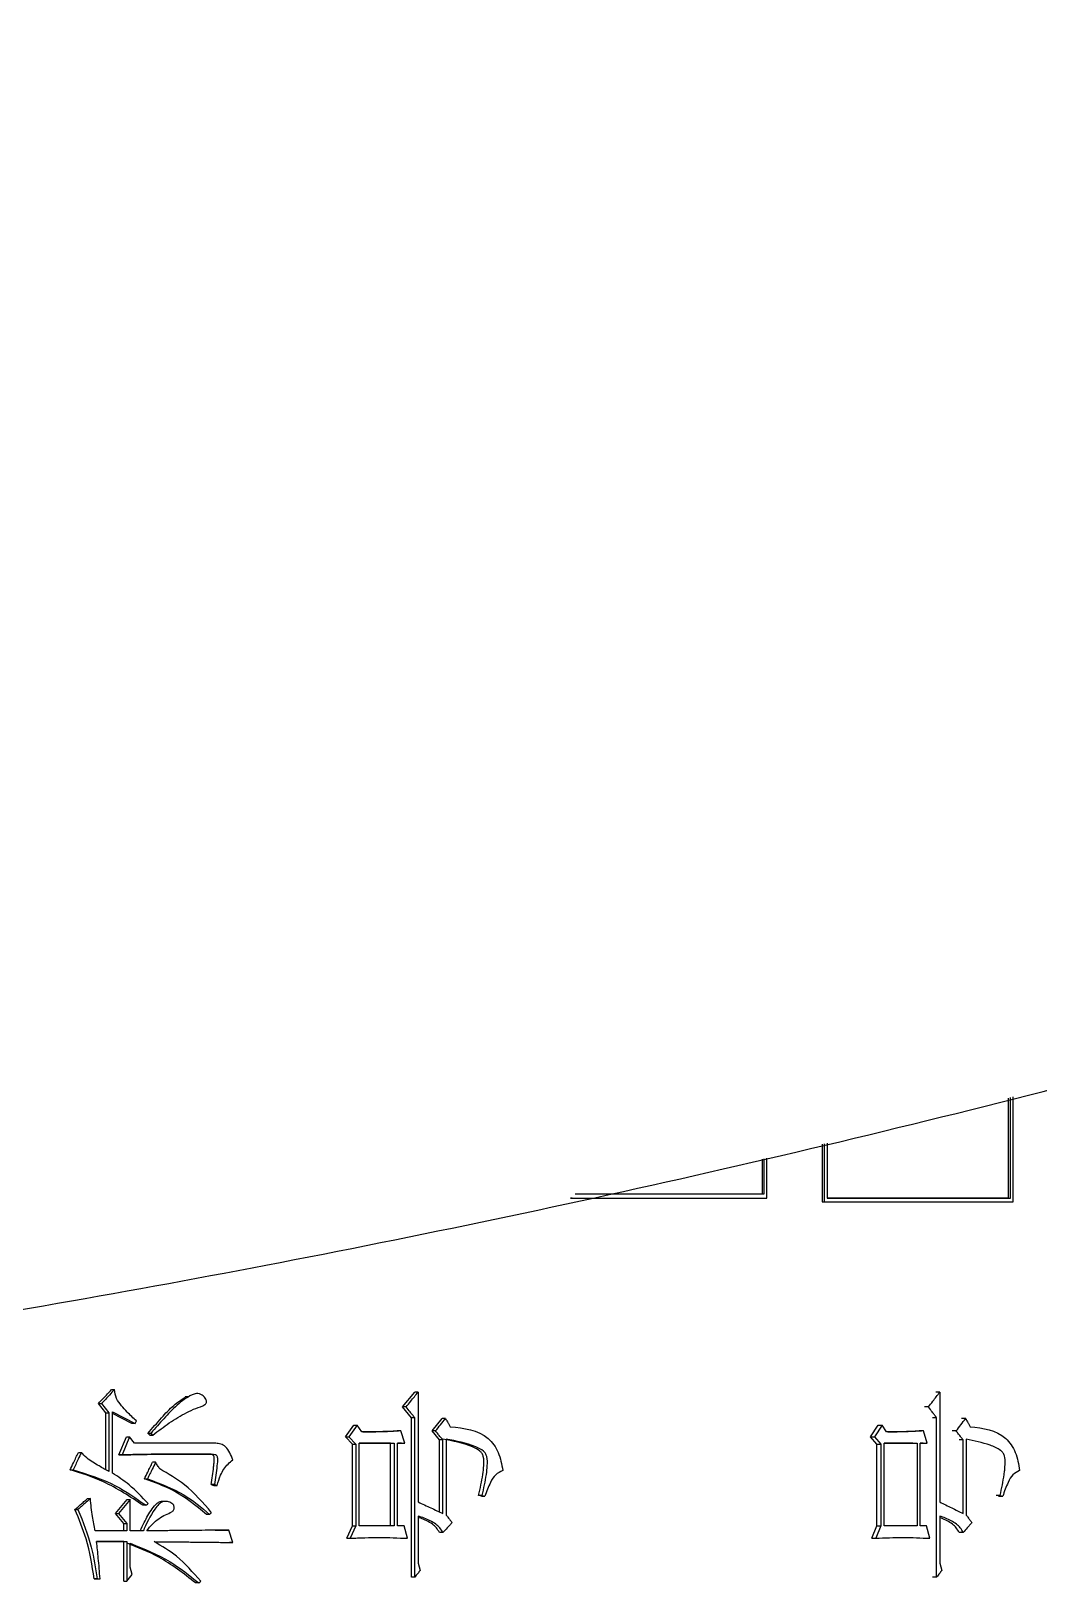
# Model space of a CAD drawing. Header units: millimetres. Extents: x 1852 to 4288, y 681 to 2404.
# Drawn here: x 2932.02 to 2945.21, y 955.82 to 976.14 of the extents above; entities that cross this region are included whole.
import ezdxf

# ---------------------------------------------------------------- set-up
doc = ezdxf.new("R2010")
doc.units = ezdxf.units.MM

msp = doc.modelspace()

# ---------------------------------------------------------------- linework, layer by layer
at = {"color": 7, "linetype": 'Continuous', "lineweight": 25}
for p, q in [((2944.813, 962.167), (2944.813, 960.859)), ((2944.84, 960.859), (2944.84, 962.174)), ((2944.878, 960.809), (2944.878, 962.184)), ((2942.377, 961.562), (2942.377, 960.809)), ((2942.403, 961.568), (2942.403, 960.809)), ((2942.442, 961.578), (2942.442, 960.859)), ((2941.589, 961.366), (2941.589, 960.909)), ((2941.614, 961.372), (2941.614, 960.909)), ((2941.653, 960.859), (2941.653, 961.382)), ((2939.081, 960.859), (2941.628, 960.859)), ((2939.104, 960.859), (2939.081, 960.859)), ((2941.614, 960.909), (2941.589, 960.909)), ((2941.628, 960.859), (2941.653, 960.859)), ((2944.813, 960.859), (2944.84, 960.859)), ((2942.377, 960.809), (2942.816, 960.809)), ((2942.377, 960.809), (2942.403, 960.809)), ((2943.018, 960.809), (2944.851, 960.809)), ((2944.851, 960.809), (2944.878, 960.809)), ((2933.073, 958.351), (2933.113, 958.351)), ((2934.078, 958.254), (2934.036, 958.254)), ((2936.885, 958.124), (2937.043, 958.318)), ((2937.088, 958.318), (2937.043, 958.318)), ((2937.088, 958.318), (2937.088, 956.88)), ((2943.916, 958.318), (2943.863, 958.318)), ((2943.916, 958.318), (2943.916, 956.88)), ((2932.902, 958.167), (2932.942, 958.167)), ((2933.001, 958.048), (2932.902, 958.167)), ((2932.942, 958.167), (2933.041, 958.048)), ((2933.001, 958.048), (2933.041, 958.048)), ((2933.001, 957.302), (2933.001, 958.048)), ((2933.041, 958.048), (2933.041, 957.28)), ((2933.086, 958.059), (2933.382, 957.907)), ((2933.086, 957.258), (2933.086, 958.059)), ((2933.342, 957.907), (2933.086, 958.038)), ((2936.93, 958.124), (2936.885, 958.124)), ((2936.999, 957.983), (2936.885, 958.124)), ((2937.044, 957.983), (2936.999, 957.983)), ((2936.999, 955.895), (2936.999, 957.983)), ((2937.044, 955.895), (2937.044, 957.983)), ((2937.27, 957.81), (2937.401, 957.972)), ((2937.446, 957.972), (2937.401, 957.972)), ((2943.767, 958.124), (2943.714, 958.124)), ((2943.875, 957.983), (2943.821, 957.983)), ((2943.875, 955.895), (2943.875, 957.983)), ((2944.255, 957.972), (2944.201, 957.972)), ((2933.382, 957.907), (2933.342, 957.907)), ((2933.382, 957.907), (2933.4, 957.94)), ((2933.589, 957.777), (2933.549, 957.777)), ((2936.139, 957.734), (2936.244, 957.886)), ((2936.288, 957.886), (2936.182, 957.734)), ((2936.244, 957.886), (2936.288, 957.886)), ((2936.35, 957.799), (2936.288, 957.886)), ((2936.86, 957.81), (2936.815, 957.81)), ((2936.912, 957.648), (2936.86, 957.81)), ((2937.315, 957.81), (2937.27, 957.81)), ((2937.366, 957.691), (2937.27, 957.81)), ((2943.008, 957.734), (2943.108, 957.886)), ((2943.161, 957.886), (2943.061, 957.734)), ((2943.108, 957.886), (2943.161, 957.886)), ((2943.219, 957.799), (2943.161, 957.886)), ((2943.701, 957.81), (2943.648, 957.81)), ((2943.75, 957.648), (2943.701, 957.81)), ((2944.131, 957.81), (2944.077, 957.81)), ((2933.172, 957.496), (2933.271, 957.734)), ((2933.31, 957.734), (2933.212, 957.496)), ((2933.271, 957.734), (2933.31, 957.734)), ((2933.373, 957.648), (2933.31, 957.734)), ((2934.438, 957.648), (2933.373, 957.648)), ((2933.575, 957.756), (2933.616, 957.756)), ((2936.139, 957.734), (2936.182, 957.734)), ((2936.227, 957.637), (2936.139, 957.734)), ((2936.182, 957.734), (2936.27, 957.637)), ((2936.227, 957.637), (2936.27, 957.637)), ((2936.227, 956.566), (2936.227, 957.637)), ((2936.27, 957.637), (2936.27, 956.566)), ((2936.314, 956.566), (2936.314, 957.648)), ((2936.314, 957.648), (2936.772, 957.648)), ((2936.728, 957.648), (2936.314, 957.648)), ((2936.728, 957.648), (2936.772, 957.648)), ((2936.728, 956.566), (2936.728, 957.648)), ((2936.772, 957.648), (2936.772, 956.566)), ((2936.816, 956.566), (2936.816, 957.648)), ((2936.816, 957.648), (2936.912, 957.648)), ((2936.868, 957.648), (2936.816, 957.648)), ((2936.868, 957.648), (2936.912, 957.648)), ((2937.411, 957.691), (2937.366, 957.691)), ((2937.366, 956.749), (2937.366, 957.691)), ((2937.411, 956.728), (2937.411, 957.691)), ((2937.455, 957.702), (2937.455, 956.706)), ((2943.008, 957.734), (2943.061, 957.734)), ((2943.092, 957.637), (2943.008, 957.734)), ((2943.061, 957.734), (2943.144, 957.637)), ((2943.092, 957.637), (2943.144, 957.637)), ((2943.092, 956.566), (2943.092, 957.637)), ((2943.144, 957.637), (2943.144, 956.566)), ((2943.186, 956.566), (2943.186, 957.648)), ((2943.186, 957.648), (2943.618, 957.648)), ((2943.565, 957.648), (2943.186, 957.648)), ((2943.565, 957.648), (2943.618, 957.648)), ((2943.618, 957.648), (2943.618, 956.566)), ((2943.659, 956.566), (2943.659, 957.648)), ((2943.659, 957.648), (2943.75, 957.648)), ((2943.697, 957.648), (2943.659, 957.648)), ((2943.697, 957.648), (2943.75, 957.648)), ((2944.222, 957.691), (2944.168, 957.691)), ((2944.222, 956.728), (2944.222, 957.691)), ((2944.263, 957.702), (2944.263, 956.707)), ((2933.172, 957.496), (2933.212, 957.496)), ((2933.651, 957.399), (2933.611, 957.399)), ((2934.353, 957.507), (2934.394, 957.507)), ((2932.533, 957.301), (2932.572, 957.301)), ((2933.504, 957.182), (2933.544, 957.182)), ((2934.421, 957.107), (2934.379, 957.107)), ((2934.379, 957.107), (2934.415, 957.096)), ((2934.421, 957.107), (2934.456, 957.096)), ((2937.926, 956.966), (2937.88, 956.966)), ((2937.915, 956.955), (2937.88, 956.966)), ((2937.915, 956.955), (2937.961, 956.955)), ((2937.926, 956.966), (2937.961, 956.955)), ((2944.707, 956.966), (2944.652, 956.966)), ((2944.685, 956.955), (2944.74, 956.955)), ((2944.707, 956.966), (2944.74, 956.955)), ((2932.596, 956.782), (2932.635, 956.782)), ((2932.758, 956.923), (2932.797, 956.923)), ((2933.127, 956.728), (2933.28, 956.912)), ((2933.319, 956.912), (2933.167, 956.728)), ((2933.28, 956.912), (2933.319, 956.912)), ((2933.319, 956.501), (2933.319, 956.912)), ((2933.526, 956.836), (2933.486, 956.836)), ((2933.767, 956.887), (2933.726, 956.887)), ((2933.127, 956.728), (2933.167, 956.728)), ((2933.235, 956.598), (2933.127, 956.728)), ((2933.167, 956.728), (2933.274, 956.598)), ((2933.235, 956.598), (2933.274, 956.598)), ((2933.235, 956.501), (2933.235, 956.598)), ((2933.274, 956.598), (2933.274, 956.501)), ((2934.358, 956.717), (2934.317, 956.717)), ((2936.156, 956.404), (2936.227, 956.566)), ((2936.27, 956.566), (2936.2, 956.404)), ((2936.227, 956.566), (2936.27, 956.566)), ((2936.772, 956.566), (2936.314, 956.566)), ((2936.903, 956.566), (2936.816, 956.566)), ((2936.947, 956.404), (2936.903, 956.566)), ((2937.088, 956.696), (2937.088, 956.079)), ((2943.025, 956.404), (2943.092, 956.566)), ((2943.144, 956.566), (2943.077, 956.404)), ((2943.092, 956.566), (2943.144, 956.566)), ((2943.618, 956.566), (2943.186, 956.566)), ((2943.742, 956.566), (2943.659, 956.566)), ((2943.784, 956.404), (2943.742, 956.566)), ((2943.916, 956.696), (2943.916, 956.079)), ((2933.274, 956.501), (2932.861, 956.501)), ((2932.879, 956.36), (2933.274, 956.36)), ((2933.235, 956.36), (2932.879, 956.36)), ((2933.235, 956.36), (2933.274, 956.36)), ((2933.235, 955.841), (2933.235, 956.36)), ((2933.274, 956.36), (2933.274, 955.841)), ((2933.49, 956.501), (2933.319, 956.501)), ((2934.429, 956.51), (2934.566, 956.512)), ((2934.566, 956.512), (2934.608, 956.512)), ((2934.661, 956.349), (2934.608, 956.512)), ((2934.661, 956.349), (2934.62, 956.349)), ((2936.156, 956.404), (2936.2, 956.404)), ((2936.903, 956.404), (2936.947, 956.404)), ((2937.411, 956.479), (2937.366, 956.479)), ((2943.025, 956.404), (2943.077, 956.404)), ((2943.73, 956.404), (2943.784, 956.404)), ((2944.222, 956.479), (2944.168, 956.479)), ((2933.319, 956.025), (2933.319, 956.339)), ((2933.346, 955.928), (2933.319, 956.025)), ((2937.088, 956.079), (2937.114, 955.982)), ((2943.916, 956.079), (2943.941, 955.982)), ((2932.888, 955.873), (2932.848, 955.873)), ((2932.848, 955.873), (2932.884, 955.873)), ((2932.884, 955.873), (2932.924, 955.873)), ((2932.888, 955.873), (2932.924, 955.873)), ((2933.235, 955.841), (2933.274, 955.841)), ((2933.274, 955.841), (2933.346, 955.928)), ((2934.215, 955.819), (2934.174, 955.819)), ((2937.044, 955.895), (2936.999, 955.895)), ((2943.875, 955.895), (2943.821, 955.895))]:
    msp.add_line(p, q, dxfattribs=at)
at = {"color": 7, "linetype": 'Continuous', "lineweight": 25, "flags": 128}
for points in [[(2933.575, 957.756), (2933.569, 957.761), (2933.562, 957.767), (2933.549, 957.777)], [(2933.589, 957.777), (2933.602, 957.767), (2933.616, 957.756)], [(2934.415, 957.096), (2934.432, 957.096), (2934.444, 957.096), (2934.456, 957.096)], [(2933.526, 956.836), (2933.533, 956.842), (2933.543, 956.85), (2933.553, 956.858)], [(2934.358, 956.717), (2934.365, 956.723), (2934.375, 956.731), (2934.385, 956.739)], [(2934.215, 955.819), (2934.229, 955.83), (2934.242, 955.841)]]:
    msp.add_lwpolyline(points, dxfattribs=at)
at = {"color": 7, "linetype": 'Continuous', "lineweight": 25}
for points, knots in [([(2902.594, 956.935), (2905.154, 956.96), (2908.734, 956.995), (2914.004, 957.274), (2918.468, 957.609), (2923.784, 958.175), (2929.353, 958.948), (2935.167, 959.958), (2941.138, 961.214), (2947.214, 962.725), (2953.352, 964.495), (2959.517, 966.53), (2965.681, 968.829), (2971.817, 971.394), (2977.906, 974.225), (2983.925, 977.319), (2989.858, 980.673), (2995.687, 984.285), (3001.397, 988.151), (3006.972, 992.265), (3012.4, 996.622), (3017.665, 1001.216), (3022.757, 1006.041), (3027.661, 1011.089), (3032.368, 1016.352), (3036.866, 1021.822), (3041.144, 1027.49), (3045.193, 1033.347), (3049.003, 1039.384), (3052.564, 1045.589), (3055.87, 1051.954), (3058.91, 1058.467), (3061.68, 1065.116), (3064.17, 1071.89), (3066.375, 1078.778), (3068.29, 1085.767), (3069.909, 1092.844), (3071.226, 1099.998), (3072.239, 1107.215), (3072.944, 1114.482), (3073.337, 1121.786), (3073.415, 1129.114), (3073.178, 1136.452), (3072.624, 1143.787), (3071.752, 1151.105), (3070.562, 1158.392), (3069.054, 1165.634), (3067.229, 1172.819), (3065.088, 1179.932), (3062.634, 1186.959), (3059.87, 1193.888), (3056.797, 1200.704), (3053.42, 1207.395), (3049.742, 1213.947), (3045.768, 1220.347), (3041.503, 1226.582), (3036.952, 1232.64), (3032.12, 1238.508), (3027.013, 1244.175), (3021.637, 1249.627), (3016.19, 1254.675), (3010.717, 1259.327), (3005.258, 1263.597), (2999.633, 1267.639), (2993.852, 1271.447), (2987.924, 1275.016), (2981.862, 1278.338), (2975.676, 1281.408), (2969.38, 1284.221), (2962.986, 1286.773), (2956.511, 1289.059), (2949.973, 1291.076), (2943.398, 1292.818), (2936.825, 1294.283), (2930.331, 1295.465), (2924.042, 1296.362), (2918.518, 1296.945), (2913.635, 1297.313), (2908.811, 1297.552), (2902.837, 1297.67), (2897.32, 1297.559), (2892.051, 1297.287), (2887.587, 1296.95), (2882.27, 1296.385), (2876.701, 1295.612), (2870.888, 1294.602), (2864.917, 1293.345), (2858.841, 1291.835), (2852.703, 1290.064), (2846.538, 1288.03), (2840.374, 1285.73), (2834.237, 1283.165), (2828.149, 1280.335), (2822.13, 1277.241), (2816.197, 1273.886), (2810.368, 1270.274), (2804.658, 1266.409), (2799.082, 1262.295), (2793.655, 1257.937), (2788.389, 1253.343), (2783.298, 1248.519), (2778.393, 1243.471), (2773.686, 1238.208), (2769.189, 1232.738), (2764.91, 1227.07), (2760.862, 1221.213), (2757.052, 1215.176), (2753.49, 1208.97), (2750.185, 1202.605), (2747.143, 1196.093), (2744.381, 1189.442), (2742.044, 1183.16), (2740.765, 1179.055), (2740.202, 1177.246)], [0, 0, 0, 0, 0.0102074, 0.014274, 0.021037, 0.0280561, 0.0355867, 0.0434511, 0.0515783, 0.0599113, 0.0684099, 0.0770439, 0.085791, 0.0946336, 0.1035582, 0.112554, 0.1216124, 0.1307262, 0.1398897, 0.1490979, 0.1583469, 0.1676331, 0.1769537, 0.1863062, 0.1956884, 0.2050985, 0.2145348, 0.2239961, 0.233481, 0.2429885, 0.2525178, 0.262068, 0.2716385, 0.2812287, 0.2908382, 0.3004664, 0.3101132, 0.3197782, 0.3294613, 0.3391624, 0.3488814, 0.3586183, 0.3683733, 0.3781464, 0.387938, 0.3977483, 0.4075776, 0.4174265, 0.4272956, 0.4371854, 0.4470968, 0.4570307, 0.4669882, 0.4769704, 0.486979, 0.4970156, 0.5070822, 0.5171812, 0.5273154, 0.5374882, 0.5477037, 0.5569145, 0.5661226, 0.5753266, 0.5845258, 0.5937191, 0.6029052, 0.6120821, 0.6212471, 0.6303962, 0.6395236, 0.6486197, 0.6576679, 0.6666375, 0.6754633, 0.6839789, 0.6919633, 0.6976055, 0.7035012, 0.7112199, 0.7214273, 0.7254939, 0.7322569, 0.739276, 0.7468066, 0.754671, 0.7627982, 0.7711312, 0.7796298, 0.7882638, 0.7970109, 0.8058535, 0.8147781, 0.8237739, 0.8328323, 0.8419461, 0.8511096, 0.8603178, 0.8695668, 0.878853, 0.8881736, 0.8975261, 0.9069083, 0.9163184, 0.9257547, 0.935216, 0.9447009, 0.9542084, 0.9637377, 0.9732879, 0.9828584, 0.9924486, 1, 1, 1, 1]), ([(2939.104, 960.859), (2939.362, 960.859), (2939.876, 960.859), (2940.726, 960.859), (2941.316, 960.859), (2941.653, 960.859)], [0, 0, 0, 0, 0.300085, 0.60017, 1, 1, 1, 1]), ([(2941.614, 960.909), (2941.361, 960.909), (2940.856, 960.909), (2940.033, 960.909), (2939.46, 960.909), (2939.144, 960.909)], [0, 0, 0, 0, 0.3096666, 0.6193332, 1, 1, 1, 1]), ([(2941.589, 960.909), (2941.385, 960.909), (2940.977, 960.909), (2940.164, 960.909), (2939.551, 960.909), (2939.144, 960.909)], [0, 0, 0, 0, 0.252458, 0.504916, 1, 1, 1, 1]), ([(2942.442, 960.859), (2942.692, 960.859), (2943.191, 960.859), (2943.992, 960.859), (2944.539, 960.859), (2944.84, 960.859)], [0, 0, 0, 0, 0.309667, 0.619333, 1, 1, 1, 1]), ([(2944.813, 960.859), (2944.615, 960.859), (2944.219, 960.859), (2943.431, 960.859), (2942.836, 960.859), (2942.442, 960.859)], [0, 0, 0, 0, 0.252756, 0.505512, 1, 1, 1, 1]), ([(2942.403, 960.809), (2942.653, 960.809), (2943.153, 960.809), (2943.979, 960.809), (2944.551, 960.809), (2944.878, 960.809)], [0, 0, 0, 0, 0.300085, 0.60017, 1, 1, 1, 1]), ([(2932.902, 958.167), (2932.924, 958.19), (2932.964, 958.233), (2933.021, 958.294), (2933.056, 958.332), (2933.073, 958.351)], [0, 0, 0, 0, 0.386356, 0.693178, 1, 1, 1, 1]), ([(2933.113, 958.351), (2933.091, 958.327), (2933.051, 958.285), (2932.994, 958.223), (2932.959, 958.186), (2932.942, 958.167)], [0, 0, 0, 0, 0.386102, 0.693051, 1, 1, 1, 1]), ([(2933.4, 957.94), (2933.359, 957.978), (2933.291, 958.042), (2933.204, 958.139), (2933.132, 958.232), (2933.119, 958.311), (2933.113, 958.351)], [0, 0, 0, 0, 0.335019, 0.553277, 0.774167, 1, 1, 1, 1]), ([(2933.549, 957.777), (2933.608, 957.845), (2933.719, 957.971), (2933.874, 958.142), (2933.987, 958.218), (2934.038, 958.252)], [0, 0, 0, 0, 0.394472, 0.728822, 1, 1, 1, 1]), ([(2933.616, 957.756), (2933.686, 957.81), (2933.828, 957.919), (2934.019, 958.032), (2934.175, 958.109), (2934.269, 958.129), (2934.309, 958.166), (2934.317, 958.18), (2934.319, 958.196), (2934.314, 958.217), (2934.296, 958.248), (2934.266, 958.277), (2934.226, 958.298), (2934.178, 958.301), (2934.072, 958.261), (2933.927, 958.149), (2933.757, 957.97), (2933.645, 957.844), (2933.59, 957.779), (2933.589, 957.777)], [0, 0, 0, 0, 0.146382, 0.292955, 0.366204, 0.439427, 0.447746, 0.45616, 0.463429, 0.472823, 0.489455, 0.518149, 0.540935, 0.563855, 0.597101, 0.728178, 0.861562, 0.99717, 1, 1, 1, 1]), ([(2936.93, 958.124), (2936.95, 958.148), (2936.986, 958.193), (2937.039, 958.258), (2937.071, 958.298), (2937.088, 958.318)], [0, 0, 0, 0, 0.3845731, 0.6922866, 1, 1, 1, 1]), ([(2943.767, 958.124), (2943.786, 958.149), (2943.821, 958.193), (2943.87, 958.258), (2943.901, 958.298), (2943.916, 958.318)], [0, 0, 0, 0, 0.384573, 0.692287, 1, 1, 1, 1]), ([(2937.044, 957.983), (2937.034, 957.995), (2937.013, 958.02), (2936.975, 958.067), (2936.947, 958.102), (2936.93, 958.124)], [0, 0, 0, 0, 0.266245, 0.532491, 1, 1, 1, 1]), ([(2937.315, 957.81), (2937.337, 957.837), (2937.381, 957.891), (2937.424, 957.945), (2937.446, 957.972)], [0, 0, 0, 0, 0.499999, 1, 1, 1, 1]), ([(2937.446, 957.972), (2937.454, 957.958), (2937.468, 957.933), (2937.489, 957.897), (2937.501, 957.875), (2937.507, 957.864)], [0, 0, 0, 0, 0.39043, 0.695215, 1, 1, 1, 1]), ([(2943.875, 957.983), (2943.865, 957.995), (2943.846, 958.02), (2943.81, 958.067), (2943.784, 958.102), (2943.767, 958.124)], [0, 0, 0, 0, 0.2662451, 0.5324905, 1, 1, 1, 1]), ([(2944.131, 957.81), (2944.151, 957.837), (2944.193, 957.891), (2944.234, 957.945), (2944.255, 957.972)], [0, 0, 0, 0, 0.499999, 1, 1, 1, 1]), ([(2944.255, 957.972), (2944.262, 957.958), (2944.275, 957.933), (2944.295, 957.897), (2944.306, 957.875), (2944.312, 957.864)], [0, 0, 0, 0, 0.39043, 0.695215, 1, 1, 1, 1]), ([(2936.86, 957.81), (2936.855, 957.81), (2936.847, 957.809), (2936.834, 957.809), (2936.822, 957.808), (2936.809, 957.807), (2936.797, 957.807), (2936.784, 957.806), (2936.774, 957.805), (2936.763, 957.805), (2936.753, 957.804), (2936.74, 957.804), (2936.723, 957.803), (2936.706, 957.803), (2936.69, 957.802), (2936.677, 957.802), (2936.66, 957.801), (2936.643, 957.801), (2936.626, 957.8), (2936.614, 957.8), (2936.597, 957.8), (2936.58, 957.8), (2936.563, 957.799), (2936.547, 957.799), (2936.53, 957.799), (2936.513, 957.799), (2936.5, 957.799), (2936.488, 957.799), (2936.475, 957.799), (2936.464, 957.799), (2936.456, 957.799), (2936.448, 957.799), (2936.439, 957.799), (2936.431, 957.799), (2936.424, 957.799), (2936.418, 957.799), (2936.41, 957.799), (2936.401, 957.799), (2936.393, 957.799), (2936.384, 957.799), (2936.376, 957.799), (2936.368, 957.799), (2936.359, 957.799), (2936.354, 957.799), (2936.35, 957.799)], [0, 0, 0, 0, 0.0247417, 0.0494835, 0.0742252, 0.098967, 0.1237087, 0.1484505, 0.1731922, 0.1855631, 0.2103049, 0.2350466, 0.2597884, 0.309272, 0.3340138, 0.3587555, 0.3834973, 0.4329809, 0.4577227, 0.4824645, 0.5072062, 0.5566898, 0.5814315, 0.6061733, 0.6556568, 0.6803986, 0.7051403, 0.7298821, 0.7546238, 0.7793656, 0.7917365, 0.8041073, 0.8288491, 0.84122, 0.8535908, 0.8659617, 0.8783326, 0.9030743, 0.9154452, 0.9278161, 0.9525578, 0.9649287, 0.9772996, 1, 1, 1, 1]), ([(2936.365, 957.799), (2936.379, 957.799), (2936.461, 957.799), (2936.611, 957.8), (2936.747, 957.807), (2936.815, 957.81)], [0, 0, 0, 0, 0.093797, 0.546774, 1, 1, 1, 1]), ([(2937.411, 957.691), (2937.401, 957.703), (2937.38, 957.729), (2937.348, 957.769), (2937.326, 957.796), (2937.315, 957.81)], [0, 0, 0, 0, 0.314653, 0.657326, 1, 1, 1, 1]), ([(2937.507, 957.864), (2937.688, 957.846), (2937.943, 957.82), (2938.153, 957.531), (2938.181, 957.372), (2938.196, 957.291)], [0, 0, 0, 0, 0.544628, 0.767125, 1, 1, 1, 1]), ([(2943.701, 957.81), (2943.697, 957.81), (2943.689, 957.809), (2943.677, 957.809), (2943.665, 957.808), (2943.653, 957.807), (2943.641, 957.807), (2943.629, 957.806), (2943.62, 957.805), (2943.61, 957.805), (2943.6, 957.805), (2943.588, 957.804), (2943.572, 957.803), (2943.556, 957.803), (2943.54, 957.802), (2943.528, 957.802), (2943.512, 957.801), (2943.497, 957.801), (2943.481, 957.8), (2943.469, 957.8), (2943.453, 957.8), (2943.437, 957.8), (2943.421, 957.799), (2943.405, 957.799), (2943.389, 957.799), (2943.373, 957.799), (2943.361, 957.799), (2943.349, 957.799), (2943.337, 957.799), (2943.328, 957.799), (2943.32, 957.799), (2943.312, 957.799), (2943.304, 957.799), (2943.296, 957.799), (2943.29, 957.799), (2943.284, 957.799), (2943.276, 957.799), (2943.268, 957.799), (2943.26, 957.799), (2943.252, 957.799), (2943.244, 957.799), (2943.236, 957.799), (2943.228, 957.799), (2943.223, 957.799), (2943.219, 957.799)], [0, 0, 0, 0, 0.024742, 0.049483, 0.074225, 0.098967, 0.123709, 0.14845, 0.173192, 0.185563, 0.210305, 0.235047, 0.259788, 0.309272, 0.334014, 0.358756, 0.383497, 0.432981, 0.457723, 0.482464, 0.507206, 0.55669, 0.581431, 0.606173, 0.655657, 0.680399, 0.70514, 0.729882, 0.754624, 0.779366, 0.791736, 0.804107, 0.828849, 0.84122, 0.853591, 0.865962, 0.878333, 0.903074, 0.915445, 0.927816, 0.952558, 0.964929, 0.9773, 1, 1, 1, 1]), ([(2943.237, 957.799), (2943.245, 957.799), (2943.318, 957.799), (2943.455, 957.801), (2943.583, 957.807), (2943.648, 957.81)], [0, 0, 0, 0, 0.061457, 0.530599, 1, 1, 1, 1]), ([(2944.222, 957.691), (2944.212, 957.703), (2944.192, 957.729), (2944.162, 957.769), (2944.141, 957.796), (2944.131, 957.81)], [0, 0, 0, 0, 0.3146533, 0.657326, 1, 1, 1, 1]), ([(2944.312, 957.864), (2944.483, 957.846), (2944.723, 957.82), (2944.921, 957.531), (2944.947, 957.372), (2944.961, 957.291)], [0, 0, 0, 0, 0.544628, 0.767125, 1, 1, 1, 1]), ([(2934.661, 957.431), (2934.637, 957.495), (2934.603, 957.584), (2934.507, 957.644), (2934.461, 957.646), (2934.438, 957.648)], [0, 0, 0, 0, 0.574092, 0.788689, 1, 1, 1, 1]), ([(2937.88, 956.966), (2937.901, 957.057), (2937.93, 957.186), (2937.949, 957.355), (2937.951, 957.45), (2937.927, 957.515), (2937.88, 957.565), (2937.709, 957.645), (2937.541, 957.677), (2937.41, 957.702)], [0, 0, 0, 0, 0.238634, 0.338047, 0.438194, 0.475532, 0.512995, 0.619423, 1, 1, 1, 1]), ([(2937.926, 956.966), (2937.947, 957.057), (2937.976, 957.186), (2937.995, 957.355), (2937.997, 957.45), (2937.973, 957.515), (2937.926, 957.564), (2937.755, 957.645), (2937.586, 957.677), (2937.455, 957.702)], [0, 0, 0, 0, 0.238484, 0.337767, 0.43778, 0.475122, 0.512592, 0.618725, 1, 1, 1, 1]), ([(2944.707, 956.966), (2944.726, 957.057), (2944.75, 957.166), (2944.767, 957.308), (2944.773, 957.389), (2944.77, 957.469), (2944.744, 957.526), (2944.682, 957.582), (2944.521, 957.648), (2944.368, 957.68), (2944.263, 957.702)], [0, 0, 0, 0, 0.237785, 0.287938, 0.366632, 0.446055, 0.486951, 0.527634, 0.676721, 1, 1, 1, 1]), ([(2932.533, 957.301), (2932.547, 957.331), (2932.573, 957.384), (2932.609, 957.46), (2932.63, 957.506), (2932.641, 957.529)], [0, 0, 0, 0, 0.394967, 0.69748, 1, 1, 1, 1]), ([(2932.68, 957.529), (2932.666, 957.499), (2932.641, 957.446), (2932.605, 957.37), (2932.583, 957.324), (2932.572, 957.301)], [0, 0, 0, 0, 0.394861, 0.69743, 1, 1, 1, 1]), ([(2932.641, 957.529), (2932.645, 957.529), (2932.651, 957.529), (2932.664, 957.529), (2932.674, 957.529), (2932.68, 957.529)], [0, 0, 0, 0, 0.2525, 0.505, 1, 1, 1, 1]), ([(2933.041, 957.28), (2932.997, 957.303), (2932.926, 957.342), (2932.829, 957.401), (2932.746, 957.453), (2932.702, 957.503), (2932.68, 957.529)], [0, 0, 0, 0, 0.337761, 0.556951, 0.777135, 1, 1, 1, 1]), ([(2934.353, 957.507), (2934.215, 957.507), (2933.982, 957.507), (2933.588, 957.505), (2933.332, 957.5), (2933.172, 957.496)], [0, 0, 0, 0, 0.351751, 0.593192, 1, 1, 1, 1]), ([(2933.212, 957.496), (2933.219, 957.496), (2933.233, 957.497), (2933.254, 957.497), (2933.275, 957.498), (2933.297, 957.498), (2933.318, 957.499), (2933.336, 957.499), (2933.354, 957.499), (2933.371, 957.5), (2933.393, 957.5), (2933.421, 957.501), (2933.457, 957.502), (2933.499, 957.502), (2933.535, 957.503), (2933.57, 957.504), (2933.606, 957.504), (2933.648, 957.505), (2933.684, 957.505), (2933.719, 957.505), (2933.754, 957.505), (2933.797, 957.506), (2933.832, 957.506), (2933.868, 957.506), (2933.903, 957.506), (2933.96, 957.506), (2934.03, 957.507), (2934.094, 957.507), (2934.133, 957.507), (2934.151, 957.507), (2934.168, 957.507), (2934.186, 957.507), (2934.204, 957.507), (2934.221, 957.507), (2934.243, 957.507), (2934.26, 957.507), (2934.273, 957.507), (2934.281, 957.507), (2934.29, 957.507), (2934.299, 957.507), (2934.308, 957.507), (2934.317, 957.507), (2934.327, 957.507), (2934.336, 957.507), (2934.345, 957.507), (2934.354, 957.507), (2934.364, 957.507), (2934.373, 957.507), (2934.383, 957.507), (2934.389, 957.507), (2934.394, 957.507)], [0, 0, 0, 0, 0.01797, 0.035941, 0.053911, 0.071882, 0.089852, 0.107823, 0.116808, 0.134779, 0.152749, 0.17072, 0.20666, 0.242601, 0.278542, 0.296513, 0.332454, 0.368395, 0.404336, 0.422306, 0.458247, 0.494188, 0.530129, 0.5481, 0.584041, 0.619982, 0.691863, 0.763745, 0.781716, 0.790701, 0.808672, 0.826642, 0.835627, 0.853598, 0.871568, 0.889539, 0.898524, 0.903017, 0.912002, 0.920987, 0.92548, 0.934465, 0.94345, 0.952435, 0.956928, 0.965913, 0.974898, 0.983884, 0.988376, 1, 1, 1, 1]), ([(2933.504, 957.182), (2933.518, 957.212), (2933.544, 957.263), (2933.58, 957.335), (2933.601, 957.377), (2933.611, 957.399)], [0, 0, 0, 0, 0.410293, 0.705146, 1, 1, 1, 1]), ([(2933.651, 957.399), (2933.637, 957.369), (2933.611, 957.318), (2933.576, 957.246), (2933.554, 957.204), (2933.544, 957.182)], [0, 0, 0, 0, 0.410172, 0.705086, 1, 1, 1, 1]), ([(2933.705, 957.312), (2933.696, 957.327), (2933.678, 957.355), (2933.66, 957.384), (2933.651, 957.399)], [0, 0, 0, 0, 0.499999, 1, 1, 1, 1]), ([(2934.379, 957.107), (2934.391, 957.184), (2934.405, 957.279), (2934.416, 957.386), (2934.42, 957.427), (2934.42, 957.457), (2934.415, 957.478), (2934.408, 957.49), (2934.395, 957.5), (2934.376, 957.506), (2934.361, 957.507), (2934.353, 957.507)], [0, 0, 0, 0, 0.518554, 0.63647, 0.716192, 0.79519, 0.830159, 0.859959, 0.88982, 0.943206, 1, 1, 1, 1]), ([(2934.394, 957.507), (2934.405, 957.506), (2934.422, 957.505), (2934.441, 957.497), (2934.451, 957.488), (2934.458, 957.473), (2934.465, 957.428), (2934.453, 957.346), (2934.44, 957.23), (2934.427, 957.148), (2934.421, 957.107)], [0, 0, 0, 0, 0.083125, 0.11875, 0.147804, 0.176837, 0.225893, 0.446677, 0.723242, 1, 1, 1, 1]), ([(2934.456, 957.096), (2934.47, 957.141), (2934.493, 957.215), (2934.541, 957.311), (2934.597, 957.378), (2934.64, 957.414), (2934.661, 957.431)], [0, 0, 0, 0, 0.347242, 0.568885, 0.786213, 1, 1, 1, 1]), ([(2933.486, 956.836), (2933.318, 956.948), (2933.018, 957.147), (2932.681, 957.255), (2932.533, 957.301)], [0, 0, 0, 0, 0.562345, 1, 1, 1, 1]), ([(2932.572, 957.301), (2932.761, 957.242), (2933.1, 957.135), (2933.395, 956.928), (2933.526, 956.836)], [0, 0, 0, 0, 0.556899, 1, 1, 1, 1]), ([(2933.553, 956.858), (2933.473, 956.944), (2933.331, 957.097), (2933.16, 957.209), (2933.086, 957.258)], [0, 0, 0, 0, 0.563218, 1, 1, 1, 1]), ([(2934.317, 956.717), (2934.177, 956.831), (2933.928, 957.033), (2933.633, 957.137), (2933.504, 957.182)], [0, 0, 0, 0, 0.564, 1, 1, 1, 1]), ([(2933.544, 957.182), (2933.708, 957.122), (2934.003, 957.014), (2934.249, 956.809), (2934.358, 956.717)], [0, 0, 0, 0, 0.555457, 1, 1, 1, 1]), ([(2934.385, 956.739), (2934.273, 956.869), (2934.074, 957.101), (2933.817, 957.248), (2933.705, 957.312)], [0, 0, 0, 0, 0.564262, 1, 1, 1, 1]), ([(2938.196, 957.291), (2938.163, 957.275), (2938.095, 957.243), (2938.02, 957.115), (2937.983, 957.016), (2937.961, 956.955)], [0, 0, 0, 0, 0.267599, 0.548584, 1, 1, 1, 1]), ([(2944.961, 957.291), (2944.93, 957.275), (2944.866, 957.243), (2944.796, 957.116), (2944.761, 957.016), (2944.74, 956.955)], [0, 0, 0, 0, 0.2675988, 0.548584, 1, 1, 1, 1]), ([(2932.596, 956.782), (2932.62, 956.803), (2932.66, 956.837), (2932.714, 956.884), (2932.743, 956.91), (2932.758, 956.923)], [0, 0, 0, 0, 0.448155, 0.724078, 1, 1, 1, 1]), ([(2932.848, 955.873), (2932.82, 956.05), (2932.77, 956.365), (2932.649, 956.655), (2932.596, 956.782)], [0, 0, 0, 0, 0.5629725, 1, 1, 1, 1]), ([(2932.797, 956.923), (2932.773, 956.902), (2932.734, 956.868), (2932.68, 956.821), (2932.65, 956.795), (2932.635, 956.782)], [0, 0, 0, 0, 0.447799, 0.7239, 1, 1, 1, 1]), ([(2932.635, 956.782), (2932.7, 956.619), (2932.816, 956.326), (2932.865, 956.012), (2932.888, 955.873)], [0, 0, 0, 0, 0.557097, 1, 1, 1, 1]), ([(2932.861, 956.501), (2932.847, 956.563), (2932.818, 956.703), (2932.805, 956.845), (2932.797, 956.923)], [0, 0, 0, 0, 0.449849, 1, 1, 1, 1]), ([(2933.45, 956.501), (2933.467, 956.538), (2933.513, 956.638), (2933.584, 956.762), (2933.655, 956.855), (2933.702, 956.884), (2933.721, 956.885), (2933.726, 956.886)], [0, 0, 0, 0, 0.248213, 0.663929, 0.873309, 0.966875, 1, 1, 1, 1]), ([(2933.535, 956.501), (2933.56, 956.533), (2933.629, 956.619), (2933.745, 956.702), (2933.844, 956.737), (2933.879, 956.763), (2933.891, 956.779), (2933.896, 956.798), (2933.895, 956.817), (2933.889, 956.837), (2933.875, 956.856), (2933.841, 956.876), (2933.798, 956.89), (2933.751, 956.887), (2933.707, 956.864), (2933.608, 956.757), (2933.545, 956.622), (2933.494, 956.511), (2933.49, 956.501)], [0, 0, 0, 0, 0.104817, 0.288489, 0.371154, 0.389962, 0.405383, 0.420813, 0.436756, 0.454227, 0.471615, 0.498268, 0.557765, 0.592477, 0.62706, 0.687172, 0.972715, 1, 1, 1, 1]), ([(2937.088, 956.88), (2937.115, 956.867), (2937.171, 956.841), (2937.279, 956.79), (2937.359, 956.753), (2937.411, 956.728)], [0, 0, 0, 0, 0.257226, 0.514452, 1, 1, 1, 1]), ([(2943.916, 956.88), (2943.942, 956.867), (2943.995, 956.841), (2944.097, 956.79), (2944.172, 956.753), (2944.222, 956.728)], [0, 0, 0, 0, 0.257226, 0.514452, 1, 1, 1, 1]), ([(2937.411, 956.479), (2937.399, 956.501), (2937.375, 956.544), (2937.316, 956.594), (2937.246, 956.634), (2937.168, 956.668), (2937.114, 956.686), (2937.088, 956.696)], [0, 0, 0, 0, 0.176065, 0.348002, 0.566634, 0.783694, 1, 1, 1, 1]), ([(2937.366, 956.479), (2937.354, 956.501), (2937.33, 956.544), (2937.271, 956.594), (2937.201, 956.633), (2937.138, 956.662), (2937.099, 956.676), (2937.088, 956.68)], [0, 0, 0, 0, 0.200458, 0.396149, 0.644927, 0.891891, 1, 1, 1, 1]), ([(2937.534, 956.609), (2937.523, 956.598), (2937.501, 956.574), (2937.46, 956.531), (2937.43, 956.499), (2937.411, 956.479)], [0, 0, 0, 0, 0.267463, 0.534927, 1, 1, 1, 1]), ([(2937.455, 956.706), (2937.465, 956.694), (2937.483, 956.672), (2937.509, 956.639), (2937.526, 956.619), (2937.534, 956.609)], [0, 0, 0, 0, 0.384577, 0.692288, 1, 1, 1, 1]), ([(2944.222, 956.479), (2944.21, 956.501), (2944.187, 956.544), (2944.132, 956.594), (2944.066, 956.634), (2943.992, 956.668), (2943.941, 956.687), (2943.916, 956.696)], [0, 0, 0, 0, 0.176065, 0.348002, 0.566634, 0.783694, 1, 1, 1, 1]), ([(2944.168, 956.479), (2944.156, 956.501), (2944.134, 956.544), (2944.078, 956.594), (2944.012, 956.633), (2943.956, 956.661), (2943.923, 956.673), (2943.916, 956.675)], [0, 0, 0, 0, 0.208214, 0.411477, 0.669881, 0.9264, 1, 1, 1, 1]), ([(2944.337, 956.609), (2944.327, 956.598), (2944.306, 956.574), (2944.268, 956.531), (2944.239, 956.499), (2944.222, 956.479)], [0, 0, 0, 0, 0.2674634, 0.534927, 1, 1, 1, 1]), ([(2944.263, 956.707), (2944.272, 956.694), (2944.289, 956.672), (2944.314, 956.639), (2944.329, 956.619), (2944.337, 956.609)], [0, 0, 0, 0, 0.384577, 0.692287, 1, 1, 1, 1]), ([(2932.924, 955.873), (2932.917, 955.964), (2932.904, 956.126), (2932.886, 956.288), (2932.879, 956.36)], [0, 0, 0, 0, 0.555754, 1, 1, 1, 1]), ([(2934.608, 956.512), (2934.49, 956.511), (2934.343, 956.509), (2934.166, 956.507), (2934.093, 956.507), (2934.019, 956.506), (2933.96, 956.505), (2933.886, 956.505), (2933.827, 956.504), (2933.768, 956.503), (2933.723, 956.503), (2933.686, 956.502), (2933.649, 956.502), (2933.62, 956.502), (2933.59, 956.501), (2933.564, 956.501), (2933.546, 956.501), (2933.535, 956.501)], [0, 0, 0, 0, 0.329938, 0.412422, 0.494907, 0.536149, 0.618633, 0.659875, 0.74236, 0.783602, 0.824844, 0.866086, 0.886707, 0.927949, 0.94857, 0.969192, 1, 1, 1, 1]), ([(2933.634, 956.36), (2933.739, 956.359), (2933.857, 956.358), (2934.001, 956.356), (2934.067, 956.356), (2934.145, 956.355), (2934.224, 956.354), (2934.302, 956.353), (2934.381, 956.352), (2934.446, 956.352), (2934.492, 956.351), (2934.525, 956.351), (2934.557, 956.351), (2934.59, 956.35), (2934.616, 956.35), (2934.638, 956.35), (2934.653, 956.35), (2934.661, 956.349)], [0, 0, 0, 0, 0.305862, 0.344095, 0.42056, 0.497026, 0.573491, 0.649956, 0.726422, 0.802887, 0.84112, 0.860236, 0.898469, 0.936701, 0.955818, 0.974934, 1, 1, 1, 1]), ([(2934.242, 955.841), (2934.141, 955.958), (2933.962, 956.165), (2933.733, 956.301), (2933.634, 956.36)], [0, 0, 0, 0, 0.56439, 1, 1, 1, 1]), ([(2936.2, 956.404), (2936.263, 956.407), (2936.389, 956.413), (2936.638, 956.417), (2936.824, 956.409), (2936.947, 956.404)], [0, 0, 0, 0, 0.252085, 0.504198, 1, 1, 1, 1]), ([(2943.077, 956.404), (2943.137, 956.407), (2943.256, 956.413), (2943.492, 956.417), (2943.667, 956.409), (2943.784, 956.404)], [0, 0, 0, 0, 0.2520851, 0.5041975, 1, 1, 1, 1]), ([(2934.174, 955.819), (2934.018, 955.942), (2933.742, 956.159), (2933.42, 956.284), (2933.28, 956.339)], [0, 0, 0, 0, 0.5633447, 1, 1, 1, 1]), ([(2933.319, 956.339), (2933.498, 956.267), (2933.819, 956.138), (2934.094, 955.917), (2934.215, 955.819)], [0, 0, 0, 0, 0.55626, 1, 1, 1, 1]), ([(2937.114, 955.982), (2937.104, 955.969), (2937.087, 955.949), (2937.064, 955.92), (2937.05, 955.903), (2937.044, 955.895)], [0, 0, 0, 0, 0.42836, 0.71418, 1, 1, 1, 1]), ([(2943.941, 955.982), (2943.931, 955.969), (2943.916, 955.949), (2943.894, 955.92), (2943.881, 955.903), (2943.875, 955.895)], [0, 0, 0, 0, 0.4283604, 0.7141802, 1, 1, 1, 1])]:
    msp.add_open_spline(points, degree=3, knots=knots, dxfattribs=at)

doc.saveas('drawing.dxf')
